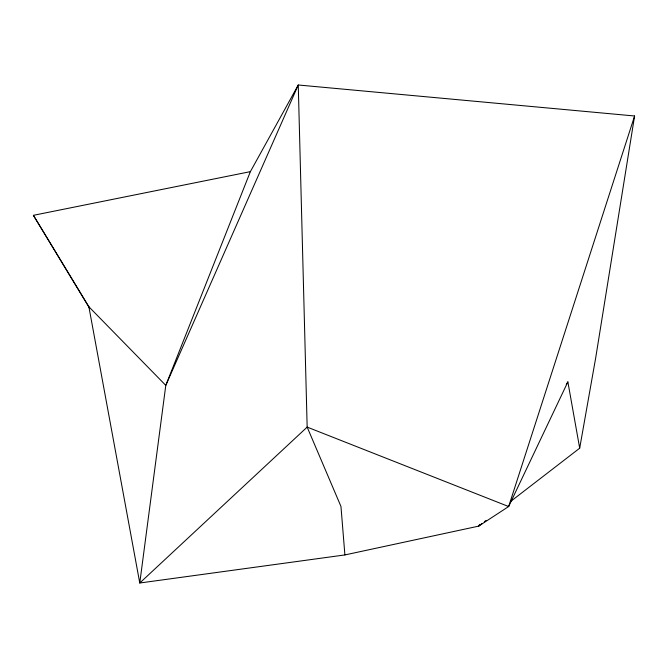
<?xml version="1.0" encoding="UTF-8"?>
<svg xmlns="http://www.w3.org/2000/svg" width="668" height="668" viewBox="0 0 668 668"><rect width="100%" height="100%" fill="white"/><g stroke="black" fill="none" stroke-linecap="round" stroke-linejoin="round"><path stroke-width="1" d="M579.69 448.195L567.875 381.896L508.649 506.544L478.63 526.142L344.897 554.933L139.771 583.005L165.789 385.386L250.366 171.643L298.262 84.995L634.6 115.99L595.722 357.697L579.69 448.195L510.669 501.426M634.6 115.99L508.649 506.544L307.163 427.102L139.771 583.005L88.877 306.771L33.4 215.321L250.366 171.643M479.724 524.372L478.63 526.142L481.92 523.612M566.239 384.551L567.875 381.896M484.384 521.708L486.028 520.439M88.877 306.771L165.789 385.386L298.262 84.995L307.163 427.102L340.964 506.453L344.897 554.933M33.4 215.321L89.345 307.814"/></g></svg>
